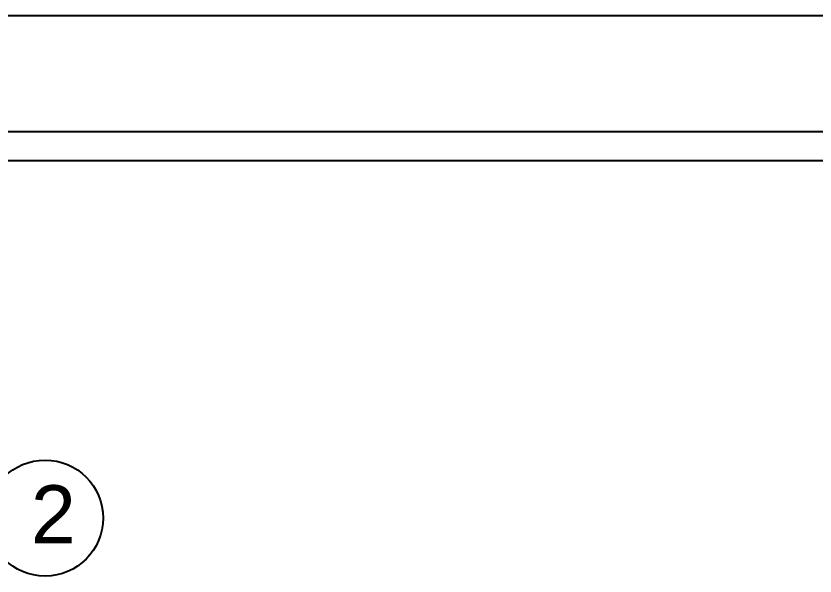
# Model space of a CAD drawing. Header units: millimetres. Extents: x 577 to 2337, y 236 to 943.
# Drawn here: x 2237.58 to 2243, y 477.68 to 481.48 of the extents above; entities that cross this region are included whole.
import ezdxf

# ---------------------------------------------------------------- set-up
doc = ezdxf.new("R2010")
doc.units = ezdxf.units.MM
doc.header["$LTSCALE"] = 0.01
doc.layers.add('00-Arm', color=7, linetype='Continuous')
doc.layers.add('03-Ax', color=4, linetype='Continuous')
doc.styles.get("Standard").update_dxf_attribs({"font": 'italic.shx'})

msp = doc.modelspace()

# ---------------------------------------------------------------- linework, layer by layer
at = {"layer": '00-Arm'}
for points in [[(2229.604, 481.4761), (2229.604, 451.9761), (2250.254, 451.9761), (2250.254, 481.4761)], [(2230.2186, 480.4928), (2230.2186, 452.9595), (2249.6394, 452.9595), (2249.6394, 480.4928)]]:
    msp.add_lwpolyline(points, close=True, dxfattribs=at)
at = {"layer": '00-Arm', "color": 4}
msp.add_lwpolyline([(2230.0219, 480.6895), (2230.0219, 452.7628), (2249.8361, 452.7628), (2249.8361, 480.6895)], close=True, dxfattribs=at)
at = {"layer": '03-Ax'}
msp.add_circle((2237.7786, 478.0703), 0.3933, dxfattribs=at)

# ---------------------------------------------------------------- texts
at = {"layer": '03-Ax', "insert": (2237.6818, 478.2925), "char_height": 0.393333, "width": 0.681928, "attachment_point": 1}
msp.add_mtext('{\\fArial|b0|i0|c0|p34;2}', dxfattribs=at)

doc.saveas('drawing.dxf')
